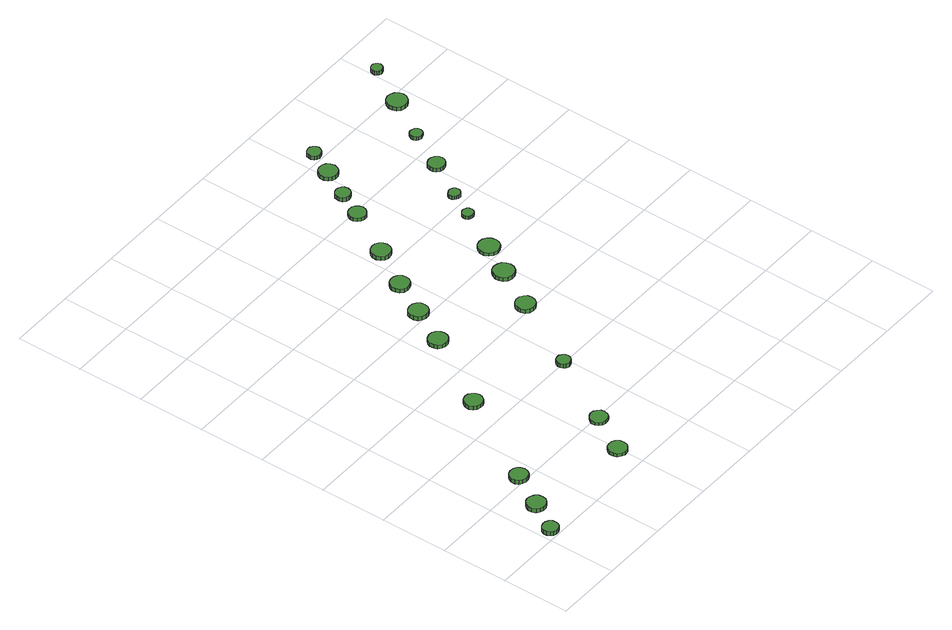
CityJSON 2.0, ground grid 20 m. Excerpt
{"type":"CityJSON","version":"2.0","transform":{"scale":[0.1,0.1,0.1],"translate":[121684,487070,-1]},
"CityObjects":{
"tree1":{"type":"SolitaryVegetationObject","attributes":{"function":"something"},"geometry":[{"type":"MultiSurface","lod":"1","boundaries":[[[0,1,2,3,4,5,6,7,8,9,10,11,12,13,14]],[[15,16,17,18,19,20,21,22,23,24,25,26,27,28,29]],[[0,29,28,1]],[[1,28,27,2]],[[2,27,26,3]],[[3,26,25,4]],[[4,25,24,5]],[[5,24,23,6]],[[6,23,22,7]],[[7,22,21,8]],[[8,21,20,9]],[[9,20,19,10]],[[10,19,18,11]],[[11,18,17,12]],[[12,17,16,13]],[[13,16,15,14]],[[14,15,29,0]]]}]},
"tree2":{"type":"SolitaryVegetationObject","attributes":{"function":"something"},"geometry":[{"type":"MultiSurface","lod":"1","boundaries":[[[30,31,32,33,34,35,36,37,38,39,40,41,42,43,44]],[[45,46,47,48,49,50,51,52,53,54,55,56,57,58,59]],[[30,59,58,31]],[[31,58,57,32]],[[32,57,56,33]],[[33,56,55,34]],[[34,55,54,35]],[[35,54,53,36]],[[36,53,52,37]],[[37,52,51,38]],[[38,51,50,39]],[[39,50,49,40]],[[40,49,48,41]],[[41,48,47,42]],[[42,47,46,43]],[[43,46,45,44]],[[44,45,59,30]]]}]},
"tree3":{"type":"SolitaryVegetationObject","attributes":{"function":"something"},"geometry":[{"type":"MultiSurface","lod":"1","boundaries":[[[60,61,62,63,64,65,66,67,68,69,70,71,72,73,74]],[[75,76,77,78,79,80,81,82,83,84,85,86,87,88,89]],[[60,89,88,61]],[[61,88,87,62]],[[62,87,86,63]],[[63,86,85,64]],[[64,85,84,65]],[[65,84,83,66]],[[66,83,82,67]],[[67,82,81,68]],[[68,81,80,69]],[[69,80,79,70]],[[70,79,78,71]],[[71,78,77,72]],[[72,77,76,73]],[[73,76,75,74]],[[74,75,89,60]]]}]},
"tree4":{"type":"SolitaryVegetationObject","attributes":{"function":"something"},"geometry":[{"type":"MultiSurface","lod":"1","boundaries":[[[90,91,92,93,94,95,96,97,98,99,100,101,102,103,104]],[[105,106,107,108,109,110,111,112,113,114,115,116,117,118,119]],[[90,119,118,91]],[[91,118,117,92]],[[92,117,116,93]],[[93,116,115,94]],[[94,115,114,95]],[[95,114,113,96]],[[96,113,112,97]],[[97,112,111,98]],[[98,111,110,99]],[[99,110,109,100]],[[100,109,108,101]],[[101,108,107,102]],[[102,107,106,103]],[[103,106,105,104]],[[104,105,119,90]]]}]},
"tree5":{"type":"SolitaryVegetationObject","attributes":{"function":"something"},"geometry":[{"type":"MultiSurface","lod":"1","boundaries":[[[120,121,122,123,124,125,126,127,128,129,130,131,132,133,134]],[[135,136,137,138,139,140,141,142,143,144,145,146,147,148,149]],[[120,149,148,121]],[[121,148,147,122]],[[122,147,146,123]],[[123,146,145,124]],[[124,145,144,125]],[[125,144,143,126]],[[126,143,142,127]],[[127,142,141,128]],[[128,141,140,129]],[[129,140,139,130]],[[130,139,138,131]],[[131,138,137,132]],[[132,137,136,133]],[[133,136,135,134]],[[134,135,149,120]]]}]},
"tree6":{"type":"SolitaryVegetationObject","attributes":{"function":"something"},"geometry":[{"type":"MultiSurface","lod":"1","boundaries":[[[150,151,152,153,154,155,156,157,158,159,160,161,162,163,164]],[[165,166,167,168,169,170,171,172,173,174,175,176,177,178,179]],[[150,179,178,151]],[[151,178,177,152]],[[152,177,176,153]],[[153,176,175,154]],[[154,175,174,155]],[[155,174,173,156]],[[156,173,172,157]],[[157,172,171,158]],[[158,171,170,159]],[[159,170,169,160]],[[160,169,168,161]],[[161,168,167,162]],[[162,167,166,163]],[[163,166,165,164]],[[164,165,179,150]]]}]},
"tree7":{"type":"SolitaryVegetationObject","attributes":{"function":"something"},"geometry":[{"type":"MultiSurface","lod":"1","boundaries":[[[180,181,182,183,184,185,186,187,188,189,190,191,192,193,194]],[[195,196,197,198,199,200,201,202,203,204,205,206,207,208,209]],[[180,209,208,181]],[[181,208,207,182]],[[182,207,206,183]],[[183,206,205,184]],[[184,205,204,185]],[[185,204,203,186]],[[186,203,202,187]],[[187,202,201,188]],[[188,201,200,189]],[[189,200,199,190]],[[190,199,198,191]],[[191,198,197,192]],[[192,197,196,193]],[[193,196,195,194]],[[194,195,209,180]]]}]},
"tree8":{"type":"SolitaryVegetationObject","attributes":{"function":"something"},"geometry":[{"type":"MultiSurface","lod":"1","boundaries":[[[210,211,212,213,214,215,216,217,218,219,220,221,222,223,224]],[[225,226,227,228,229,230,231,232,233,234,235,236,237,238,239]],[[210,239,238,211]],[[211,238,237,212]],[[212,237,236,213]],[[213,236,235,214]],[[214,235,234,215]],[[215,234,233,216]],[[216,233,232,217]],[[217,232,231,218]],[[218,231,230,219]],[[219,230,229,220]],[[220,229,228,221]],[[221,228,227,222]],[[222,227,226,223]],[[223,226,225,224]],[[224,225,239,210]]]}]},
"tree9":{"type":"SolitaryVegetationObject","attributes":{"function":"something"},"geometry":[{"type":"MultiSurface","lod":"1","boundaries":[[[240,241,242,243,244,245,246,247,248,249,250,251,252,253,254]],[[255,256,257,258,259,260,261,262,263,264,265,266,267,268,269]],[[240,269,268,241]],[[241,268,267,242]],[[242,267,266,243]],[[243,266,265,244]],[[244,265,264,245]],[[245,264,263,246]],[[246,263,262,247]],[[247,262,261,248]],[[248,261,260,249]],[[249,260,259,250]],[[250,259,258,251]],[[251,258,257,252]],[[252,257,256,253]],[[253,256,255,254]],[[254,255,269,240]]]}]},
"tree10":{"type":"SolitaryVegetationObject","attributes":{"function":"something"},"geometry":[{"type":"MultiSurface","lod":"1","boundaries":[[[270,271,272,273,274,275,276,277,278,279,280,281,282,283,284]],[[285,286,287,288,289,290,291,292,293,294,295,296,297,298,299]],[[270,299,298,271]],[[271,298,297,272]],[[272,297,296,273]],[[273,296,295,274]],[[274,295,294,275]],[[275,294,293,276]],[[276,293,292,277]],[[277,292,291,278]],[[278,291,290,279]],[[279,290,289,280]],[[280,289,288,281]],[[281,288,287,282]],[[282,287,286,283]],[[283,286,285,284]],[[284,285,299,270]]]}]},
"tree11":{"type":"SolitaryVegetationObject","attributes":{"function":"something"},"geometry":[{"type":"MultiSurface","lod":"1","boundaries":[[[300,301,302,303,304,305,306,307,308,309,310,311,312,313,314]],[[315,316,317,318,319,320,321,322,323,324,325,326,327,328,329]],[[300,329,328,301]],[[301,328,327,302]],[[302,327,326,303]],[[303,326,325,304]],[[304,325,324,305]],[[305,324,323,306]],[[306,323,322,307]],[[307,322,321,308]],[[308,321,320,309]],[[309,320,319,310]],[[310,319,318,311]],[[311,318,317,312]],[[312,317,316,313]],[[313,316,315,314]],[[314,315,329,300]]]}]},
"tree12":{"type":"SolitaryVegetationObject","attributes":{"function":"something"},"geometry":[{"type":"MultiSurface","lod":"1","boundaries":[[[330,331,332,333,334,335,336,337,338,339,340,341,342,343,344]],[[345,346,347,348,349,350,351,352,353,354,355,356,357,358,359]],[[330,359,358,331]],[[331,358,357,332]],[[332,357,356,333]],[[333,356,355,334]],[[334,355,354,335]],[[335,354,353,336]],[[336,353,352,337]],[[337,352,351,338]],[[338,351,350,339]],[[339,350,349,340]],[[340,349,348,341]],[[341,348,347,342]],[[342,347,346,343]],[[343,346,345,344]],[[344,345,359,330]]]}]},
"tree13":{"type":"SolitaryVegetationObject","attributes":{"function":"something"},"geometry":[{"type":"MultiSurface","lod":"1","boundaries":[[[360,361,362,363,364,365,366,367,368,369,370,371,372,373,374]],[[375,376,377,378,379,380,381,382,383,384,385,386,387,388,389]],[[360,389,388,361]],[[361,388,387,362]],[[362,387,386,363]],[[363,386,385,364]],[[364,385,384,365]],[[365,384,383,366]],[[366,383,382,367]],[[367,382,381,368]],[[368,381,380,369]],[[369,380,379,370]],[[370,379,378,371]],[[371,378,377,372]],[[372,377,376,373]],[[373,376,375,374]],[[374,375,389,360]]]}]},
"tree14":{"type":"SolitaryVegetationObject","attributes":{"function":"something"},"geometry":[{"type":"MultiSurface","lod":"1","boundaries":[[[390,391,392,393,394,395,396,397,398,399,400,401,402,403,404]],[[405,406,407,408,409,410,411,412,413,414,415,416,417,418,419]],[[390,419,418,391]],[[391,418,417,392]],[[392,417,416,393]],[[393,416,415,394]],[[394,415,414,395]],[[395,414,413,396]],[[396,413,412,397]],[[397,412,411,398]],[[398,411,410,399]],[[399,410,409,400]],[[400,409,408,401]],[[401,408,407,402]],[[402,407,406,403]],[[403,406,405,404]],[[404,405,419,390]]]}]},
"tree15":{"type":"SolitaryVegetationObject","attributes":{"function":"something"},"geometry":[{"type":"MultiSurface","lod":"1","boundaries":[[[420,421,422,423,424,425,426,427,428,429,430,431,432,433,434]],[[435,436,437,438,439,440,441,442,443,444,445,446,447,448,449]],[[420,449,448,421]],[[421,448,447,422]],[[422,447,446,423]],[[423,446,445,424]],[[424,445,444,425]],[[425,444,443,426]],[[426,443,442,427]],[[427,442,441,428]],[[428,441,440,429]],[[429,440,439,430]],[[430,439,438,431]],[[431,438,437,432]],[[432,437,436,433]],[[433,436,435,434]],[[434,435,449,420]]]}]},
"tree16":{"type":"SolitaryVegetationObject","attributes":{"function":"something"},"geometry":[{"type":"MultiSurface","lod":"1","boundaries":[[[450,451,452,453,454,455,456,457,458,459,460,461,462,463,464]],[[465,466,467,468,469,470,471,472,473,474,475,476,477,478,479]],[[450,479,478,451]],[[451,478,477,452]],[[452,477,476,453]],[[453,476,475,454]],[[454,475,474,455]],[[455,474,473,456]],[[456,473,472,457]],[[457,472,471,458]],[[458,471,470,459]],[[459,470,469,460]],[[460,469,468,461]],[[461,468,467,462]],[[462,467,466,463]],[[463,466,465,464]],[[464,465,479,450]]]}]},
"tree17":{"type":"SolitaryVegetationObject","attributes":{"function":"something"},"geometry":[{"type":"MultiSurface","lod":"1","boundaries":[[[480,481,482,483,484,485,486,487,488,489,490,491,492,493,494]],[[495,496,497,498,499,500,501,502,503,504,505,506,507,508,509]],[[480,509,508,481]],[[481,508,507,482]],[[482,507,506,483]],[[483,506,505,484]],[[484,505,504,485]],[[485,504,503,486]],[[486,503,502,487]],[[487,502,501,488]],[[488,501,500,489]],[[489,500,499,490]],[[490,499,498,491]],[[491,498,497,492]],[[492,497,496,493]],[[493,496,495,494]],[[494,495,509,480]]]}]},
"tree18":{"type":"SolitaryVegetationObject","attributes":{"function":"something"},"geometry":[{"type":"MultiSurface","lod":"1","boundaries":[[[510,511,512,513,514,515,516,517,518,519,520,521,522,523,524]],[[525,526,527,528,529,530,531,532,533,534,535,536,537,538,539]],[[510,539,538,511]],[[511,538,537,512]],[[512,537,536,513]],[[513,536,535,514]],[[514,535,534,515]],[[515,534,533,516]],[[516,533,532,517]],[[517,532,531,518]],[[518,531,530,519]],[[519,530,529,520]],[[520,529,528,521]],[[521,528,527,522]],[[522,527,526,523]],[[523,526,525,524]],[[524,525,539,510]]]}]},
"tree19":{"type":"SolitaryVegetationObject","attributes":{"function":"something"},"geometry":[{"type":"MultiSurface","lod":"1","boundaries":[[[540,541,542,543,544,545,546,547,548,549,550,551,552,553,554]],[[555,556,557,558,559,560,561,562,563,564,565,566,567,568,569]],[[540,569,568,541]],[[541,568,567,542]],[[542,567,566,543]],[[543,566,565,544]],[[544,565,564,545]],[[545,564,563,546]],[[546,563,562,547]],[[547,562,561,548]],[[548,561,560,549]],[[549,560,559,550]],[[550,559,558,551]],[[551,558,557,552]],[[552,557,556,553]],[[553,556,555,554]],[[554,555,569,540]]]}]},
"tree20":{"type":"SolitaryVegetationObject","attributes":{"function":"something"},"geometry":[{"type":"MultiSurface","lod":"1","boundaries":[[[570,571,572,573,574,575,576,577,578,579,580,581,582,583,584]],[[585,586,587,588,589,590,591,592,593,594,595,596,597,598,599]],[[570,599,598,571]],[[571,598,597,572]],[[572,597,596,573]],[[573,596,595,574]],[[574,595,594,575]],[[575,594,593,576]],[[576,593,592,577]],[[577,592,591,578]],[[578,591,590,579]],[[579,590,589,580]],[[580,589,588,581]],[[581,588,587,582]],[[582,587,586,583]],[[583,586,585,584]],[[584,585,599,570]]]}]},
"tree21":{"type":"SolitaryVegetationObject","attributes":{"function":"something"},"geometry":[{"type":"MultiSurface","lod":"1","boundaries":[[[600,601,602,603,604,605,606,607,608,609,610,611,612,613,614]],[[615,616,617,618,619,620,621,622,623,624,625,626,627,628,629]],[[600,629,628,601]],[[601,628,627,602]],[[602,627,626,603]],[[603,626,625,604]],[[604,625,624,605]],[[605,624,623,606]],[[606,623,622,607]],[[607,622,621,608]],[[608,621,620,609]],[[609,620,619,610]],[[610,619,618,611]],[[611,618,617,612]],[[612,617,616,613]],[[613,616,615,614]],[[614,615,629,600]]]}]},
"tree22":{"type":"SolitaryVegetationObject","attributes":{"function":"something"},"geometry":[{"type":"MultiSurface","lod":"1","boundaries":[[[630,631,632,633,634,635,636,637,638,639,640,641,642,643,644]],[[645,646,647,648,649,650,651,652,653,654,655,656,657,658,659]],[[630,659,658,631]],[[631,658,657,632]],[[632,657,656,633]],[[633,656,655,634]],[[634,655,654,635]],[[635,654,653,636]],[[636,653,652,637]],[[637,652,651,638]],[[638,651,650,639]],[[639,650,649,640]],[[640,649,648,641]],[[641,648,647,642]],[[642,647,646,643]],[[643,646,645,644]],[[644,645,659,630]]]}]},
"tree23":{"type":"SolitaryVegetationObject","attributes":{"function":"something"},"geometry":[{"type":"MultiSurface","lod":"1","boundaries":[[[660,661,662,663,664,665,666,667,668,669,670,671,672,673,674]],[[675,676,677,678,679,680,681,682,683,684,685,686,687,688,689]],[[660,689,688,661]],[[661,688,687,662]],[[662,687,686,663]],[[663,686,685,664]],[[664,685,684,665]],[[665,684,683,666]],[[666,683,682,667]],[[667,682,681,668]],[[668,681,680,669]],[[669,680,679,670]],[[670,679,678,671]],[[671,678,677,672]],[[672,677,676,673]],[[673,676,675,674]],[[674,675,689,660]]]}]},
"tree24":{"type":"SolitaryVegetationObject","attributes":{"function":"something"},"geometry":[{"type":"MultiSurface","lod":"1","boundaries":[[[690,691,692,693,694,695,696,697,698,699,700,701,702,703,704]],[[705,706,707,708,709,710,711,712,713,714,715,716,717,718,719]],[[690,719,718,691]],[[691,718,717,692]],[[692,717,716,693]],[[693,716,715,694]],[[694,715,714,695]],[[695,714,713,696]],[[696,713,712,697]],[[697,712,711,698]],[[698,711,710,699]],[[699,710,709,700]],[[700,709,708,701]],[[701,708,707,702]],[[702,707,706,703]],[[703,706,705,704]],[[704,705,719,690]]]}]}
},
"vertices":[
[55,26,20],[54,35,20],[48,43,20],[40,48,20],[30,49,20],[21,46,20],[14,40,20],[10,31,20],[10,21,20],[14,13,20],[21,6,20],[30,3,20],[40,4,20],[48,9,20],[54,17,20],[54,17,7],[48,9,7],[40,4,7],[30,3,7],[21,6,7],[14,13,7],[10,21,7],[10,31,7],[14,40,7],[21,46,7],[30,49,7],[40,48,7],[48,43,7],[54,35,7],[55,26,7],
[116,115,19],[114,126,19],[107,135,19],[97,141,19],[85,143,19],[74,139,19],[66,131,19],[61,121,19],[61,109,19],[66,98,19],[74,91,19],[85,87,19],[97,88,19],[107,94,19],[114,103,19],[114,103,6],[107,94,6],[97,88,6],[85,87,6],[74,91,6],[66,98,6],[61,109,6],[61,121,6],[66,131,6],[74,139,6],[85,143,6],[97,141,6],[107,135,6],[114,126,6],[116,115,6],
[177,219,19],[174,230,19],[168,239,19],[158,244,19],[147,245,19],[137,242,19],[129,234,19],[124,224,19],[124,213,19],[129,203,19],[137,196,19],[147,193,19],[158,194,19],[168,199,19],[174,208,19],[174,208,6],[168,199,6],[158,194,6],[147,193,6],[137,196,6],[129,203,6],[124,213,6],[124,224,6],[129,234,6],[137,242,6],[147,245,6],[158,244,6],[168,239,6],[174,230,6],[177,219,6],
[422,79,15],[420,90,15],[413,100,15],[404,105,15],[392,106,15],[382,103,15],[373,95,15],[369,85,15],[369,74,15],[373,63,15],[382,56,15],[392,52,15],[404,53,15],[413,59,15],[420,68,15],[420,68,5],[413,59,5],[404,53,5],[392,52,5],[382,56,5],[373,63,5],[369,74,5],[369,85,5],[373,95,5],[382,103,5],[392,106,5],[404,105,5],[413,100,5],[420,90,5],[422,79,5],
[338,490,22],[336,501,22],[329,510,22],[320,516,22],[309,517,22],[298,514,22],[290,506,22],[285,496,22],[285,485,22],[290,475,22],[298,467,22],[309,464,22],[320,465,22],[329,470,22],[336,480,22],[336,480,10],[329,470,10],[320,465,10],[309,464,10],[298,467,10],[290,475,10],[285,485,10],[285,496,10],[290,506,10],[298,514,10],[309,517,10],[320,516,10],[329,510,10],[336,501,10],[338,490,10],
[489,192,15],[487,203,15],[480,211,15],[471,217,15],[461,218,15],[451,214,15],[443,207,15],[438,198,15],[438,187,15],[443,177,15],[451,170,15],[461,167,15],[471,168,15],[480,173,15],[487,182,15],[487,182,5],[480,173,5],[471,168,5],[461,167,5],[451,170,5],[443,177,5],[438,187,5],[438,198,5],[443,207,5],[451,214,5],[461,218,5],[471,217,5],[480,211,5],[487,203,5],[489,192,5],
[477,711,24],[475,722,24],[468,732,24],[458,738,24],[446,739,24],[435,735,24],[426,727,24],[422,717,24],[422,705,24],[426,694,24],[435,687,24],[446,683,24],[458,684,24],[468,690,24],[475,699,24],[475,699,12],[468,690,12],[458,684,12],[446,683,12],[435,687,12],[426,694,12],[422,705,12],[422,717,12],[426,727,12],[435,735,12],[446,739,12],[458,738,12],[468,732,12],[475,722,12],[477,711,12],
[601,397,24],[599,406,24],[594,412,24],[587,417,24],[578,417,24],[570,415,24],[564,409,24],[561,402,24],[561,393,24],[564,386,24],[570,380,24],[578,377,24],[587,378,24],[594,382,24],[599,389,24],[599,389,11],[594,382,11],[587,378,11],[578,377,11],[570,380,11],[564,386,11],[561,393,11],[561,402,11],[564,409,11],[570,415,11],[578,417,11],[587,417,11],[594,412,11],[599,406,11],[601,397,11],
[541,824,19],[539,835,19],[532,845,19],[522,851,19],[510,852,19],[499,848,19],[490,841,19],[486,830,19],[486,818,19],[490,807,19],[499,800,19],[510,796,19],[522,797,19],[532,803,19],[539,813,19],[539,813,6],[532,803,6],[522,797,6],[510,796,6],[499,800,6],[490,807,6],[486,818,6],[486,830,6],[490,841,6],[499,848,6],[510,852,6],[522,851,6],[532,845,6],[539,835,6],[541,824,6],
[601,930,17],[599,942,17],[592,951,17],[582,957,17],[570,958,17],[559,955,17],[550,947,17],[546,936,17],[546,925,17],[550,914,17],[559,906,17],[570,902,17],[582,904,17],[592,909,17],[599,919,17],[599,919,5],[592,909,5],[582,904,5],[570,902,5],[559,906,5],[550,914,5],[546,925,5],[546,936,5],[550,947,5],[559,955,5],[570,958,5],[582,957,5],[592,951,5],[599,942,5],[601,930,5],
[729,614,24],[727,625,24],[720,634,24],[710,640,24],[698,642,24],[687,638,24],[678,630,24],[674,619,24],[674,608,24],[678,597,24],[687,589,24],[698,586,24],[710,587,24],[720,593,24],[727,602,24],[727,602,11],[720,593,11],[710,587,11],[698,586,11],[687,589,11],[678,597,11],[674,608,11],[674,619,11],[678,630,11],[687,638,11],[698,642,11],[710,640,11],[720,634,11],[727,625,11],[729,614,11],
[674,1048,18],[672,1059,18],[665,1069,18],[655,1075,18],[643,1076,18],[632,1072,18],[623,1064,18],[619,1054,18],[619,1042,18],[623,1031,18],[632,1023,18],[643,1020,18],[655,1021,18],[665,1027,18],[672,1036,18],[672,1036,5],[665,1027,5],[655,1021,5],[643,1020,5],[632,1023,5],[623,1031,5],[619,1042,5],[619,1054,5],[623,1064,5],[632,1072,5],[643,1076,5],[655,1075,5],[665,1069,5],[672,1059,5],[674,1048,5],
[806,741,18],[803,754,18],[796,764,18],[784,770,18],[772,772,18],[759,768,18],[750,759,18],[745,747,18],[745,735,18],[750,723,18],[759,714,18],[772,710,18],[784,712,18],[796,718,18],[803,728,18],[803,728,6],[796,718,6],[784,712,6],[772,710,6],[759,714,6],[750,723,6],[745,735,6],[745,747,6],[750,759,6],[759,768,6],[772,772,6],[784,770,6],[796,764,6],[803,754,6],[806,741,6],
[863,833,16],[860,845,16],[853,856,16],[842,862,16],[829,864,16],[817,860,16],[807,851,16],[802,839,16],[802,827,16],[807,815,16],[817,806,16],[829,802,16],[842,804,16],[853,810,16],[860,820,16],[860,820,6],[853,810,6],[842,804,6],[829,802,6],[817,806,6],[807,815,6],[802,827,6],[802,839,6],[807,851,6],[817,860,6],[829,864,6],[842,862,6],[853,856,6],[860,845,6],[863,833,6],
[756,1189,16],[753,1199,16],[747,1208,16],[738,1213,16],[728,1214,16],[718,1211,16],[710,1204,16],[705,1194,16],[705,1183,16],[710,1174,16],[718,1167,16],[728,1163,16],[738,1164,16],[747,1170,16],[753,1178,16],[753,1178,5],[747,1170,5],[738,1164,5],[728,1163,5],[718,1167,5],[710,1174,5],[705,1183,5],[705,1194,5],[710,1204,5],[718,1211,5],[728,1214,5],[738,1213,5],[747,1208,5],[753,1199,5],[756,1189,5],
[790,1265,18],[788,1274,18],[783,1281,18],[775,1286,18],[766,1287,18],[757,1284,18],[750,1278,18],[747,1270,18],[747,1261,18],[750,1252,18],[757,1246,18],[766,1243,18],[775,1244,18],[783,1249,18],[788,1256,18],[788,1256,5],[783,1249,5],[775,1244,5],[766,1243,5],[757,1246,5],[750,1252,5],[747,1261,5],[747,1270,5],[750,1278,5],[757,1284,5],[766,1287,5],[775,1286,5],[783,1281,5],[788,1274,5],[790,1265,5],
[922,957,16],[920,964,16],[916,969,16],[910,973,16],[903,974,16],[897,971,16],[892,967,16],[889,961,16],[889,954,16],[892,947,16],[897,943,16],[903,941,16],[910,941,16],[916,945,16],[920,950,16],[920,950,5],[916,945,5],[910,941,5],[903,941,5],[897,943,5],[892,947,5],[889,954,5],[889,961,5],[892,967,5],[897,971,5],[903,974,5],[910,973,5],[916,969,5],[920,964,5],[922,957,5],
[843,1349,17],[840,1361,17],[834,1370,17],[824,1376,17],[812,1377,17],[801,1373,17],[793,1366,17],[788,1355,17],[788,1344,17],[793,1333,17],[801,1325,17],[812,1322,17],[824,1323,17],[834,1329,17],[840,1338,17],[840,1338,5],[834,1329,5],[824,1323,5],[812,1322,5],[801,1325,5],[793,1333,5],[788,1344,5],[788,1355,5],[793,1366,5],[801,1373,5],[812,1377,5],[824,1376,5],[834,1370,5],[840,1361,5],[843,1349,5],
[964,1034,16],[963,1041,16],[959,1046,16],[952,1050,16],[945,1051,16],[939,1048,16],[933,1044,16],[930,1037,16],[930,1030,16],[933,1024,16],[939,1019,16],[945,1017,16],[952,1017,16],[959,1021,16],[963,1027,16],[963,1027,5],[959,1021,5],[952,1017,5],[945,1017,5],[939,1019,5],[933,1024,5],[930,1030,5],[930,1037,5],[933,1044,5],[939,1048,5],[945,1051,5],[952,1050,5],[959,1046,5],[963,1041,5],[964,1034,5],
[875,1425,17],[873,1433,17],[868,1440,17],[861,1444,17],[852,1445,17],[844,1442,17],[838,1437,17],[835,1429,17],[835,1421,17],[838,1413,17],[844,1407,17],[852,1405,17],[861,1406,17],[868,1410,17],[873,1417,17],[873,1417,5],[868,1410,5],[861,1406,5],[852,1405,5],[844,1407,5],[838,1413,5],[835,1421,5],[835,1429,5],[838,1437,5],[844,1442,5],[852,1445,5],[861,1444,5],[868,1440,5],[873,1433,5],[875,1425,5],
[1038,1142,17],[1036,1152,17],[1030,1160,17],[1021,1165,17],[1011,1166,17],[1001,1163,17],[993,1157,17],[989,1147,17],[989,1137,17],[993,1128,17],[1001,1121,17],[1011,1118,17],[1021,1119,17],[1030,1124,17],[1036,1132,17],[1036,1132,5],[1030,1124,5],[1021,1119,5],[1011,1118,5],[1001,1121,5],[993,1128,5],[989,1137,5],[989,1147,5],[993,1157,5],[1001,1163,5],[1011,1166,5],[1021,1165,5],[1030,1160,5],[1036,1152,5],[1038,1142,5],
[1094,1256,16],[1092,1264,16],[1088,1270,16],[1081,1273,16],[1074,1274,16],[1067,1272,16],[1062,1267,16],[1059,1260,16],[1059,1253,16],[1062,1246,16],[1067,1241,16],[1074,1239,16],[1081,1240,16],[1088,1243,16],[1092,1249,16],[1092,1249,5],[1088,1243,5],[1081,1240,5],[1074,1239,5],[1067,1241,5],[1062,1246,5],[1059,1253,5],[1059,1260,5],[1062,1267,5],[1067,1272,5],[1074,1274,5],[1081,1273,5],[1088,1270,5],[1092,1264,5],[1094,1256,5],
[1179,1375,17],[1176,1387,17],[1169,1397,17],[1158,1403,17],[1146,1405,17],[1134,1401,17],[1125,1392,17],[1120,1381,17],[1120,1369,17],[1125,1357,17],[1134,1349,17],[1146,1345,17],[1158,1347,17],[1169,1353,17],[1176,1363,17],[1176,1363,5],[1169,1353,5],[1158,1347,5],[1146,1345,5],[1134,1349,5],[1125,1357,5],[1120,1369,5],[1120,1381,5],[1125,1392,5],[1134,1401,5],[1146,1405,5],[1158,1403,5],[1169,1397,5],[1176,1387,5],[1179,1375,5],
[1236,1495,19],[1234,1501,19],[1230,1507,19],[1224,1510,19],[1218,1511,19],[1211,1509,19],[1206,1504,19],[1203,1498,19],[1203,1491,19],[1206,1485,19],[1211,1480,19],[1218,1478,19],[1224,1479,19],[1230,1482,19],[1234,1488,19],[1234,1488,6],[1230,1482,6],[1224,1479,6],[1218,1478,6],[1211,1480,6],[1206,1485,6],[1203,1491,6],[1203,1498,6],[1206,1504,6],[1211,1509,6],[1218,1511,6],[1224,1510,6],[1230,1507,6],[1234,1501,6],[1236,1495,6]
]}
